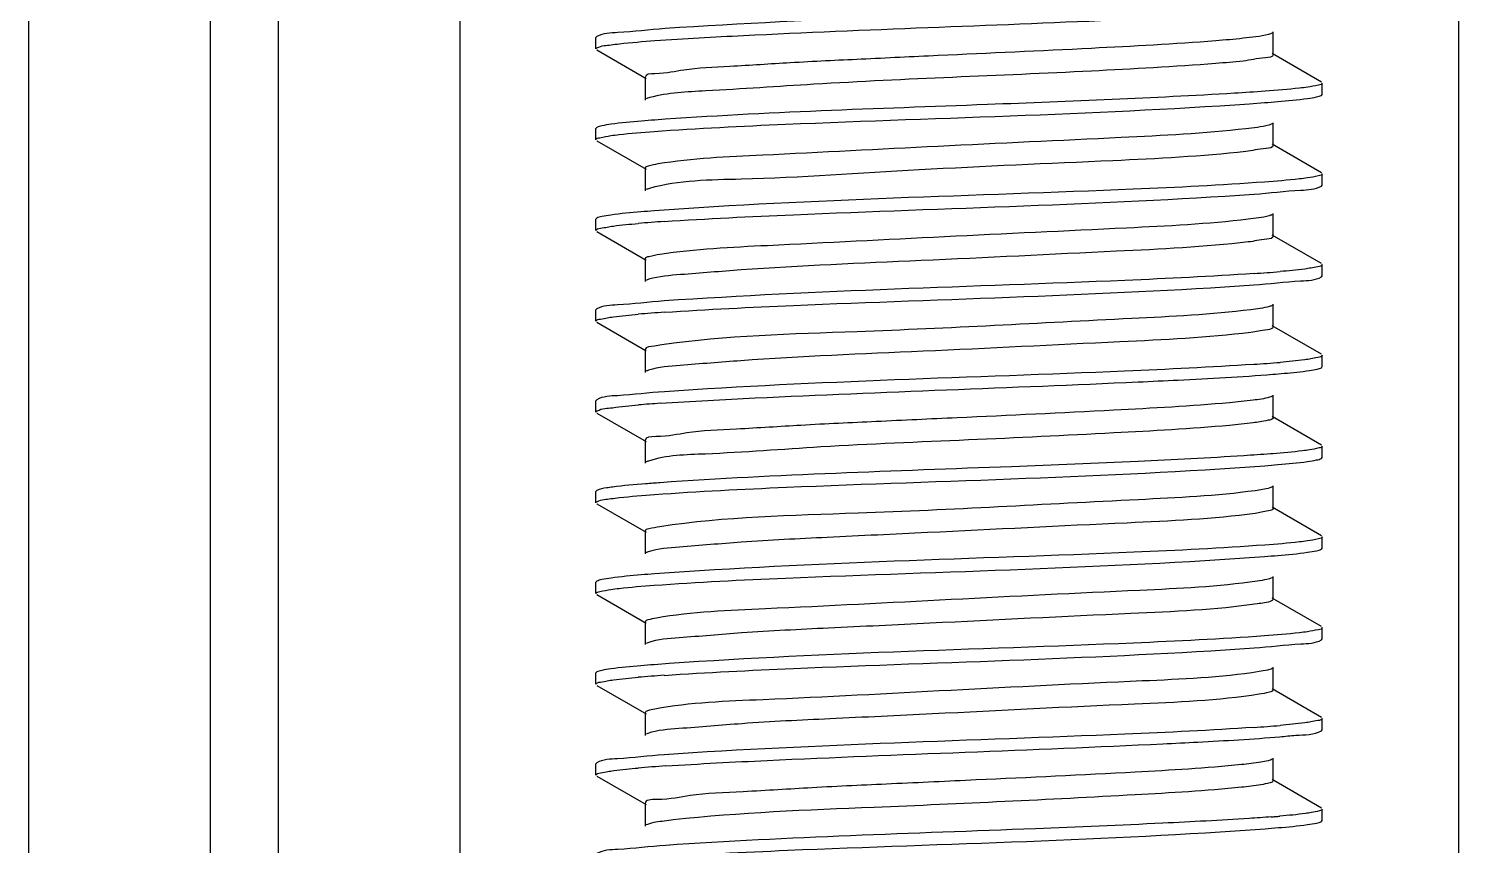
# Model space of a CAD drawing. Extents: x 4995099 to 5303443, y 4627657 to 4889583.
# Drawn here: x 5028668.5 to 5029137.3, y 4750396.3 to 4750664.2 of the extents above; entities that cross this region are included whole.
import ezdxf

# ---------------------------------------------------------------- set-up
doc = ezdxf.new("R2010")
doc.units = 0
doc.header["$LTSCALE"] = 1000
doc.header["$MEASUREMENT"] = 0
doc.layers.get('0').update_dxf_attribs({"color": 4, "linetype": 'CONTINUOUS'})

msp = doc.modelspace()

# ---------------------------------------------------------------- linework, layer by layer
at = {"linetype": 'Continuous'}
for p, q in [((5028668.47, 4754136.29), (5028668.47, 4748210.01)), ((5028728, 4754136.29), (5028728, 4748210.01)), ((5028750.33, 4754136.29), (5028750.33, 4748210.01)), ((5028809.86, 4754136.29), (5028809.86, 4748210.01)), ((5029137.28, 4754136.29), (5029137.28, 4748210.01)), ((5028854.79, 4750661.52), (5028854.51, 4750661.19)), ((5029076.52, 4750655.61), (5029076.52, 4750663.05)), ((5028854.51, 4750657.47), (5028854.51, 4750661.19)), ((5028854.51, 4750657.47), (5028854.51, 4750661.19)), ((5028854.79, 4750657.15), (5028870.94, 4750647.79)), ((5029092.35, 4750646.63), (5029076.2, 4750655.99)), ((5028870.62, 4750648.17), (5028870.62, 4750640.73)), ((5029092.64, 4750642.59), (5029092.64, 4750646.31)), ((5029092.64, 4750642.59), (5029092.64, 4750646.31)), ((5029092.35, 4750642.26), (5029092.64, 4750642.59)), ((5029076.52, 4750625.84), (5029076.52, 4750633.29)), ((5028854.79, 4750631.75), (5028854.51, 4750631.43)), ((5028854.51, 4750627.71), (5028854.51, 4750631.43)), ((5028854.51, 4750627.71), (5028854.51, 4750631.43)), ((5028854.79, 4750627.38), (5028870.94, 4750618.03)), ((5029092.35, 4750616.87), (5029076.2, 4750626.22)), ((5028870.62, 4750618.4), (5028870.62, 4750610.96)), ((5029092.64, 4750612.82), (5029092.64, 4750616.54)), ((5029092.64, 4750612.82), (5029092.64, 4750616.54)), ((5029092.35, 4750612.5), (5029092.64, 4750612.82)), ((5028854.79, 4750601.99), (5028854.51, 4750601.66)), ((5028854.51, 4750597.94), (5028854.51, 4750601.66)), ((5028854.51, 4750597.94), (5028854.51, 4750601.66)), ((5029076.52, 4750596.08), (5029076.52, 4750603.52)), ((5028854.79, 4750597.61), (5028870.94, 4750588.26)), ((5029092.35, 4750587.1), (5029076.2, 4750596.46)), ((5028870.62, 4750588.64), (5028870.62, 4750581.2)), ((5029092.64, 4750583.06), (5029092.64, 4750586.78)), ((5029092.64, 4750583.06), (5029092.64, 4750586.78)), ((5029092.35, 4750582.73), (5029092.64, 4750583.06)), ((5029076.52, 4750566.31), (5029076.52, 4750573.75)), ((5028854.79, 4750572.22), (5028854.51, 4750571.89)), ((5028854.51, 4750568.17), (5028854.51, 4750571.89)), ((5028854.51, 4750568.17), (5028854.51, 4750571.89)), ((5028854.79, 4750567.85), (5028870.94, 4750558.49)), ((5029092.35, 4750557.34), (5029076.2, 4750566.69)), ((5028870.62, 4750558.87), (5028870.62, 4750551.43)), ((5029092.64, 4750553.29), (5029092.64, 4750557.01)), ((5029092.64, 4750553.29), (5029092.64, 4750557.01)), ((5029092.35, 4750552.96), (5029092.64, 4750553.29)), ((5028854.79, 4750542.45), (5028854.51, 4750542.13)), ((5028854.51, 4750538.41), (5028854.51, 4750542.13)), ((5028854.51, 4750538.41), (5028854.51, 4750542.13)), ((5029076.52, 4750536.55), (5029076.52, 4750543.99)), ((5028854.79, 4750538.08), (5028870.94, 4750528.73)), ((5029092.35, 4750527.57), (5029076.2, 4750536.92)), ((5028870.62, 4750529.11), (5028870.62, 4750521.66)), ((5029092.64, 4750523.52), (5029092.64, 4750527.24)), ((5029092.64, 4750523.52), (5029092.64, 4750527.24)), ((5029076.43, 4750524.74), (5029075.66, 4750524.68)), ((5029092.35, 4750523.2), (5029092.64, 4750523.52)), ((5028854.79, 4750512.69), (5028854.51, 4750512.36)), ((5028854.51, 4750508.64), (5028854.51, 4750512.36)), ((5028854.51, 4750508.64), (5028854.51, 4750512.36)), ((5029076.52, 4750506.78), (5029076.52, 4750514.22)), ((5028854.79, 4750508.32), (5028870.94, 4750498.96)), ((5029092.35, 4750497.8), (5029076.2, 4750507.16)), ((5028870.62, 4750499.34), (5028870.62, 4750491.9)), ((5029092.64, 4750493.76), (5029092.64, 4750497.48)), ((5029092.64, 4750493.76), (5029092.64, 4750497.48)), ((5029092.35, 4750493.43), (5029092.64, 4750493.76)), ((5029076.52, 4750477.01), (5029076.52, 4750484.46)), ((5028854.79, 4750482.92), (5028854.51, 4750482.6)), ((5028854.51, 4750478.88), (5028854.51, 4750482.6)), ((5028854.51, 4750478.88), (5028854.51, 4750482.6)), ((5028854.79, 4750478.55), (5028870.94, 4750469.2)), ((5029092.35, 4750468.04), (5029076.2, 4750477.39)), ((5028870.62, 4750469.57), (5028870.62, 4750462.13)), ((5029092.64, 4750463.99), (5029092.64, 4750467.71)), ((5029092.64, 4750463.99), (5029092.64, 4750467.71)), ((5028871.54, 4750462.76), (5028870.95, 4750462.51)), ((5029092.35, 4750463.67), (5029092.64, 4750463.99)), ((5028854.79, 4750453.16), (5028854.51, 4750452.83)), ((5028854.51, 4750449.11), (5028854.51, 4750452.83)), ((5028854.51, 4750449.11), (5028854.51, 4750452.83)), ((5029076.52, 4750447.25), (5029076.52, 4750454.69)), ((5028854.79, 4750448.78), (5028870.94, 4750439.43)), ((5029092.35, 4750438.27), (5029076.2, 4750447.63)), ((5028870.62, 4750439.81), (5028870.62, 4750432.37)), ((5029092.64, 4750434.23), (5029092.64, 4750437.95)), ((5029092.64, 4750434.23), (5029092.64, 4750437.95)), ((5028871.48, 4750432.98), (5028870.95, 4750432.74)), ((5029092.35, 4750433.9), (5029092.64, 4750434.23)), ((5028854.79, 4750423.39), (5028854.51, 4750423.06)), ((5028854.51, 4750419.34), (5028854.51, 4750423.06)), ((5028854.51, 4750419.34), (5028854.51, 4750423.06)), ((5029076.52, 4750417.48), (5029076.52, 4750424.92)), ((5028854.79, 4750419.02), (5028870.94, 4750409.66)), ((5029092.35, 4750408.51), (5029076.2, 4750417.86)), ((5028870.62, 4750410.04), (5028870.62, 4750402.6)), ((5029092.35, 4750404.13), (5029092.64, 4750404.46)), ((5029092.64, 4750404.46), (5029092.64, 4750408.18)), ((5029092.64, 4750404.46), (5029092.64, 4750408.18)), ((5028871.43, 4750403.19), (5028870.94, 4750402.98))]:
    msp.add_line(p, q, dxfattribs=at)
for centre, radius, start, end in [((5028911.04, 4750092.06), 509.97, 93.8428, 94.8037), ((5029036.09, 4751092.83), 510.15, 273.8419, 274.8035), ((5028911.15, 4750060.88), 511.4, 93.8337, 94.8049), ((5029035.96, 4751064.7), 511.79, 273.8331, 274.8033), ((5028909.35, 4750053.71), 488.73, 93.9624, 94.8027), ((5028911.04, 4749943.25), 509.96, 93.8429, 94.8037), ((5029036.1, 4750943.93), 510.08, 273.8423, 274.8035), ((5028911.75, 4749904.46), 519.01, 93.7981, 94.8008), ((5029041.94, 4750842.32), 438, 274.451, 274.6348), ((5029046.7, 4750783.59), 379.07, 274.6342, 274.8518)]:
    msp.add_arc(centre, radius, start, end, dxfattribs=at)
for points, knots in [([(5029070.13, 4750673.11), (5029056.05, 4750672.16), (5028991.73, 4750669.06), (5028927.33, 4750667.56), (5028877.17, 4750664.16)], [0, 0, 0, 0, 0.219112, 1, 1, 1, 1]), ([(5028873.83, 4750660.21), (5028883.49, 4750660.91), (5028933.44, 4750663.56), (5028983.44, 4750665.2), (5029023.73, 4750666.97)], [0, 0, 0, 0, 0.19365, 1, 1, 1, 1]), ([(5028877.17, 4750664.16), (5028871.99, 4750663.81), (5028864.73, 4750662.81), (5028856.81, 4750662.68), (5028854.79, 4750661.52)], [0, 0, 0, 0, 0.690474, 1, 1, 1, 1]), ([(5029076.2, 4750662.68), (5029075.84, 4750662.47), (5029072.71, 4750661.56), (5029069.51, 4750661.27), (5029066.72, 4750660.97)], [0, 0, 0, 0, 0.127551, 1, 1, 1, 1]), ([(5028854.51, 4750657.47), (5028854.51, 4750657.63), (5028856.27, 4750658.73), (5028857.88, 4750658.62), (5028859.45, 4750658.84)], [0, 0, 0, 0, 0.088902, 1, 1, 1, 1]), ([(5028859.45, 4750658.84), (5028860.36, 4750658.97), (5028865.14, 4750659.55), (5028869.95, 4750659.93), (5028873.83, 4750660.21)], [0, 0, 0, 0, 0.191493, 1, 1, 1, 1]), ([(5029016.94, 4750657.67), (5029000.2, 4750656.82), (5028975.02, 4750655.69), (5028942.15, 4750654.14), (5028919.23, 4750653.06), (5028900.27, 4750651.76), (5028884.39, 4750651.09), (5028877.1, 4750649.28), (5028870.63, 4750649.31), (5028870.62, 4750648.17)], [0, 0, 0, 0, 0.342508, 0.514774, 0.67345, 0.808552, 0.911716, 0.976643, 1, 1, 1, 1]), ([(5029066.72, 4750660.97), (5029063.72, 4750660.64), (5029047.15, 4750659.21), (5029030.54, 4750658.36), (5029016.94, 4750657.67)], [0, 0, 0, 0, 0.181047, 1, 1, 1, 1]), ([(5029066.72, 4750653.53), (5029063.72, 4750653.2), (5029047.15, 4750651.77), (5029030.54, 4750650.92), (5029016.94, 4750650.23)], [0, 0, 0, 0, 0.181047, 1, 1, 1, 1]), ([(5029076.52, 4750655.61), (5029076.53, 4750654.71), (5029071.51, 4750654.51), (5029069.17, 4750653.79), (5029066.72, 4750653.53)], [0, 0, 0, 0, 0.267058, 1, 1, 1, 1]), ([(5029016.94, 4750650.23), (5028986.62, 4750648.69), (5028944.35, 4750647.33), (5028896.28, 4750643.91), (5028878.13, 4750643.13), (5028872.18, 4750641.55)], [0, 0, 0, 0, 0.627959, 0.872762, 1, 1, 1, 1]), ([(5029073.92, 4750643.62), (5029070.57, 4750643.37), (5029053.85, 4750642.28), (5029037.11, 4750641.51), (5029023.73, 4750640.93)], [0, 0, 0, 0, 0.200781, 1, 1, 1, 1]), ([(5029087.87, 4750644.96), (5029086.98, 4750644.84), (5029082.34, 4750644.27), (5029077.69, 4750643.9), (5029073.92, 4750643.62)], [0, 0, 0, 0, 0.191322, 1, 1, 1, 1]), ([(5029092.64, 4750646.31), (5029092.64, 4750645.85), (5029090.3, 4750645.45), (5029089.06, 4750645.13), (5029087.87, 4750644.96)], [0, 0, 0, 0, 0.274674, 1, 1, 1, 1]), ([(5028872.18, 4750641.55), (5028871.93, 4750641.49), (5028871.51, 4750641.36), (5028871.11, 4750641.2), (5028870.95, 4750641.1)], [0, 0, 0, 0, 0.581363, 1, 1, 1, 1]), ([(5028873.56, 4750630.42), (5028887.92, 4750631.48), (5028954.65, 4750634.73), (5029021.47, 4750636.04), (5029073.73, 4750639.88)], [0, 0, 0, 0, 0.215563, 1, 1, 1, 1]), ([(5029023.73, 4750640.93), (5029010.1, 4750640.33), (5028960.13, 4750638.23), (5028910.11, 4750636.81), (5028873.83, 4750634.16)], [0, 0, 0, 0, 0.272813, 1, 1, 1, 1]), ([(5029073.73, 4750639.88), (5029075.18, 4750639.99), (5029079.88, 4750640.36), (5029084.58, 4750640.78), (5029087.82, 4750641.24)], [0, 0, 0, 0, 0.307508, 1, 1, 1, 1]), ([(5029087.82, 4750641.24), (5029088.8, 4750641.38), (5029090.32, 4750641.64), (5029091.87, 4750641.99), (5029092.35, 4750642.26)], [0, 0, 0, 0, 0.643014, 1, 1, 1, 1]), ([(5028873.83, 4750634.16), (5028872.35, 4750634.06), (5028867.55, 4750633.68), (5028862.75, 4750633.26), (5028859.45, 4750632.8)], [0, 0, 0, 0, 0.307292, 1, 1, 1, 1]), ([(5028854.51, 4750627.71), (5028854.51, 4750628.17), (5028856.9, 4750628.57), (5028858.16, 4750628.89), (5028859.38, 4750629.07)], [0, 0, 0, 0, 0.274321, 1, 1, 1, 1]), ([(5028859.45, 4750632.8), (5028858.43, 4750632.65), (5028856.88, 4750632.38), (5028855.28, 4750632.04), (5028854.79, 4750631.75)], [0, 0, 0, 0, 0.644069, 1, 1, 1, 1]), ([(5028859.38, 4750629.07), (5028860.28, 4750629.19), (5028865, 4750629.77), (5028869.73, 4750630.14), (5028873.56, 4750630.42)], [0, 0, 0, 0, 0.191455, 1, 1, 1, 1]), ([(5029067.58, 4750631.3), (5029054, 4750629.76), (5029020.32, 4750628.07), (5028967.49, 4750625.64), (5028916.9, 4750622.93), (5028886.15, 4750621.61), (5028874.8, 4750619.76)], [0, 0, 0, 0, 0.212318, 0.523282, 0.82144, 1, 1, 1, 1]), ([(5029076.2, 4750632.91), (5029075.87, 4750632.72), (5029073.03, 4750631.86), (5029070.11, 4750631.58), (5029067.58, 4750631.3)], [0, 0, 0, 0, 0.129975, 1, 1, 1, 1]), ([(5029076.52, 4750625.84), (5029076.53, 4750625.02), (5029071.97, 4750624.75), (5029069.82, 4750624.11), (5029067.58, 4750623.86)], [0, 0, 0, 0, 0.267925, 1, 1, 1, 1]), ([(5028874.8, 4750619.76), (5028873.75, 4750619.59), (5028872.61, 4750619.31), (5028870.62, 4750618.82), (5028870.62, 4750618.4)], [0, 0, 0, 0, 0.718713, 1, 1, 1, 1]), ([(5029067.58, 4750623.86), (5029053.1, 4750622.22), (5029017.37, 4750620.44), (5028962.11, 4750618.22), (5028911.74, 4750614.56), (5028881.73, 4750614.47), (5028872.02, 4750611.74)], [0, 0, 0, 0, 0.223031, 0.54745, 0.845499, 1, 1, 1, 1]), ([(5029087.82, 4750615.19), (5029086.92, 4750615.06), (5029082.24, 4750614.49), (5029077.54, 4750614.12), (5029073.73, 4750613.84)], [0, 0, 0, 0, 0.191314, 1, 1, 1, 1]), ([(5029092.64, 4750616.54), (5029092.64, 4750616.08), (5029090.27, 4750615.68), (5029089.03, 4750615.36), (5029087.82, 4750615.19)], [0, 0, 0, 0, 0.274523, 1, 1, 1, 1]), ([(5028872.02, 4750611.74), (5028871.81, 4750611.68), (5028871.44, 4750611.57), (5028871.09, 4750611.42), (5028870.95, 4750611.34)], [0, 0, 0, 0, 0.575346, 1, 1, 1, 1]), ([(5029073.73, 4750613.84), (5029059.4, 4750612.78), (5028992.68, 4750609.53), (5028925.85, 4750608.21), (5028873.56, 4750604.38)], [0, 0, 0, 0, 0.215104, 1, 1, 1, 1]), ([(5028876.86, 4750600.89), (5028890.97, 4750601.85), (5028955.44, 4750604.96), (5029019.99, 4750606.44), (5029070.27, 4750609.87)], [0, 0, 0, 0, 0.219065, 1, 1, 1, 1]), ([(5029070.27, 4750609.87), (5029075.38, 4750610.22), (5029082.55, 4750611.21), (5029090.36, 4750611.35), (5029092.35, 4750612.5)], [0, 0, 0, 0, 0.690198, 1, 1, 1, 1]), ([(5028859.38, 4750603.02), (5028858.38, 4750602.88), (5028856.85, 4750602.61), (5028855.28, 4750602.27), (5028854.79, 4750601.99)], [0, 0, 0, 0, 0.643484, 1, 1, 1, 1]), ([(5028873.56, 4750604.38), (5028872.1, 4750604.27), (5028867.37, 4750603.9), (5028862.64, 4750603.48), (5028859.38, 4750603.02)], [0, 0, 0, 0, 0.307355, 1, 1, 1, 1]), ([(5029068.4, 4750601.63), (5029055.14, 4750600.06), (5029021.87, 4750598.4), (5028969.32, 4750595.94), (5028918.33, 4750593.28), (5028887.11, 4750591.87), (5028875.41, 4750590.09)], [0, 0, 0, 0, 0.20724, 0.51628, 0.816365, 1, 1, 1, 1]), ([(5029076.2, 4750603.14), (5029075.89, 4750602.97), (5029073.33, 4750602.17), (5029070.69, 4750601.9), (5029068.4, 4750601.63)], [0, 0, 0, 0, 0.132681, 1, 1, 1, 1]), ([(5028854.51, 4750597.94), (5028854.51, 4750598.48), (5028857.35, 4750598.84), (5028858.78, 4750599.23), (5028860.22, 4750599.41)], [0, 0, 0, 0, 0.271611, 1, 1, 1, 1]), ([(5029076.52, 4750596.08), (5029076.53, 4750595.33), (5029072.42, 4750595), (5029070.44, 4750594.42), (5029068.4, 4750594.18)], [0, 0, 0, 0, 0.269156, 1, 1, 1, 1]), ([(5029068.4, 4750594.18), (5029054.05, 4750592.49), (5029018.21, 4750590.83), (5028962.79, 4750588.03), (5028915.04, 4750586.14), (5028885.42, 4750583.7), (5028875.23, 4750582.93), (5028871.88, 4750581.94)], [0, 0, 0, 0, 0.220196, 0.54582, 0.845894, 0.946809, 1, 1, 1, 1]), ([(5028875.41, 4750590.09), (5028874.2, 4750589.9), (5028872.93, 4750589.59), (5028870.62, 4750589.11), (5028870.62, 4750588.64)], [0, 0, 0, 0, 0.721722, 1, 1, 1, 1]), ([(5029092.64, 4750586.78), (5029092.64, 4750586.24), (5029089.79, 4750585.88), (5029088.35, 4750585.49), (5029086.92, 4750585.3)], [0, 0, 0, 0, 0.271592, 1, 1, 1, 1]), ([(5028871.88, 4750581.94), (5028871.7, 4750581.88), (5028871.38, 4750581.78), (5028871.07, 4750581.64), (5028870.95, 4750581.57)], [0, 0, 0, 0, 0.569898, 1, 1, 1, 1]), ([(5029070.27, 4750583.83), (5029056.17, 4750582.86), (5028991.7, 4750579.76), (5028927.15, 4750578.27), (5028876.86, 4750574.84)], [0, 0, 0, 0, 0.219079, 1, 1, 1, 1]), ([(5029070.17, 4750580.1), (5029075.31, 4750580.45), (5029082.51, 4750581.44), (5029090.35, 4750581.58), (5029092.35, 4750582.73)], [0, 0, 0, 0, 0.690279, 1, 1, 1, 1]), ([(5028876.96, 4750571.13), (5028891.06, 4750572.09), (5028955.47, 4750575.19), (5029019.95, 4750576.68), (5029070.17, 4750580.1)], [0, 0, 0, 0, 0.219185, 1, 1, 1, 1]), ([(5028876.86, 4750574.84), (5028871.75, 4750574.5), (5028864.59, 4750573.5), (5028856.78, 4750573.36), (5028854.79, 4750572.22)], [0, 0, 0, 0, 0.690206, 1, 1, 1, 1]), ([(5029076.2, 4750573.38), (5029075.92, 4750573.22), (5029073.62, 4750572.47), (5029071.24, 4750572.21), (5029069.19, 4750571.96)], [0, 0, 0, 0, 0.135599, 1, 1, 1, 1]), ([(5028854.51, 4750568.17), (5028854.51, 4750568.71), (5028857.34, 4750569.07), (5028858.78, 4750569.46), (5028860.21, 4750569.64)], [0, 0, 0, 0, 0.27163, 1, 1, 1, 1]), ([(5029069.19, 4750571.96), (5029056.25, 4750570.35), (5029013.14, 4750568.29), (5028948.84, 4750564.65), (5028897.23, 4750563.46), (5028876.05, 4750560.42)], [0, 0, 0, 0, 0.202178, 0.668259, 1, 1, 1, 1]), ([(5029069.19, 4750564.51), (5029054.97, 4750562.75), (5029019.08, 4750561.13), (5028963.41, 4750558.27), (5028915.19, 4750556.41), (5028885.32, 4750553.91), (5028875.09, 4750553.16), (5028871.77, 4750552.14)], [0, 0, 0, 0, 0.217203, 0.543941, 0.846117, 0.947352, 1, 1, 1, 1]), ([(5029076.52, 4750566.31), (5029076.53, 4750565.63), (5029072.84, 4750565.25), (5029071.03, 4750564.74), (5029069.19, 4750564.51)], [0, 0, 0, 0, 0.270603, 1, 1, 1, 1]), ([(5028876.05, 4750560.42), (5028875.26, 4750560.3), (5028873.73, 4750559.87), (5028870.62, 4750559.96), (5028870.62, 4750558.87)], [0, 0, 0, 0, 0.421834, 1, 1, 1, 1]), ([(5029070.17, 4750554.05), (5029056.08, 4750553.09), (5028991.67, 4750549.99), (5028927.19, 4750548.5), (5028876.96, 4750545.09)], [0, 0, 0, 0, 0.219186, 1, 1, 1, 1]), ([(5029092.64, 4750557.01), (5029092.64, 4750556.47), (5029089.78, 4750556.11), (5029088.33, 4750555.72), (5029086.89, 4750555.53)], [0, 0, 0, 0, 0.271523, 1, 1, 1, 1]), ([(5028871.77, 4750552.14), (5028871.61, 4750552.09), (5028871.33, 4750551.99), (5028871.06, 4750551.87), (5028870.95, 4750551.81)], [0, 0, 0, 0, 0.564969, 1, 1, 1, 1]), ([(5029032.24, 4750548.29), (5029036.61, 4750548.49), (5029051.35, 4750549.2), (5029066.08, 4750549.97), (5029076.43, 4750550.79)], [0, 0, 0, 0, 0.29642, 1, 1, 1, 1]), ([(5029076.43, 4750550.79), (5029077.67, 4750550.89), (5029081.71, 4750551.23), (5029085.74, 4750551.62), (5029088.51, 4750552.04)], [0, 0, 0, 0, 0.307999, 1, 1, 1, 1]), ([(5029088.51, 4750552.04), (5029089.34, 4750552.17), (5029090.63, 4750552.4), (5029091.94, 4750552.72), (5029092.35, 4750552.96)], [0, 0, 0, 0, 0.636475, 1, 1, 1, 1]), ([(5028876.96, 4750545.09), (5028871.83, 4750544.74), (5028864.64, 4750543.74), (5028856.79, 4750543.6), (5028854.79, 4750542.45)], [0, 0, 0, 0, 0.6903, 1, 1, 1, 1]), ([(5028875.58, 4750541.27), (5028885.95, 4750542), (5028938.16, 4750544.68), (5028990.41, 4750546.38), (5029032.24, 4750548.29)], [0, 0, 0, 0, 0.198843, 1, 1, 1, 1]), ([(5028854.51, 4750538.41), (5028854.51, 4750538.57), (5028856.47, 4750539.73), (5028858.2, 4750539.61), (5028859.9, 4750539.84)], [0, 0, 0, 0, 0.087225, 1, 1, 1, 1]), ([(5029069.94, 4750542.28), (5029067.37, 4750541.95), (5029052.19, 4750540.45), (5029036.95, 4750539.66), (5029024.3, 4750538.99)], [0, 0, 0, 0, 0.16974, 1, 1, 1, 1]), ([(5029076.2, 4750543.61), (5029075.94, 4750543.46), (5029073.9, 4750542.77), (5029071.76, 4750542.52), (5029069.94, 4750542.28)], [0, 0, 0, 0, 0.138888, 1, 1, 1, 1]), ([(5029024.3, 4750538.99), (5029007.18, 4750538.08), (5028981.19, 4750536.91), (5028947.05, 4750535.31), (5028922.77, 4750534.19), (5028902.54, 4750532.82), (5028885.46, 4750532.17), (5028877.66, 4750530.21), (5028870.62, 4750530.34), (5028870.62, 4750529.11)], [0, 0, 0, 0, 0.333656, 0.505798, 0.66612, 0.803713, 0.909344, 0.976032, 1, 1, 1, 1]), ([(5029069.94, 4750534.84), (5029067.37, 4750534.51), (5029052.19, 4750533.01), (5029036.95, 4750532.22), (5029024.3, 4750531.55)], [0, 0, 0, 0, 0.16974, 1, 1, 1, 1]), ([(5029076.52, 4750536.55), (5029076.53, 4750535.92), (5029073.25, 4750535.51), (5029071.59, 4750535.06), (5029069.94, 4750534.84)], [0, 0, 0, 0, 0.272538, 1, 1, 1, 1]), ([(5029024.3, 4750531.55), (5029008.41, 4750530.71), (5028976.41, 4750529.15), (5028931.63, 4750527.46), (5028896.89, 4750524.66), (5028877.65, 4750524.26), (5028871.68, 4750522.34)], [0, 0, 0, 0, 0.312169, 0.628846, 0.877123, 1, 1, 1, 1]), ([(5029088.51, 4750525.99), (5029087.75, 4750525.88), (5029083.73, 4750525.35), (5029079.69, 4750525), (5029076.43, 4750524.74)], [0, 0, 0, 0, 0.190994, 1, 1, 1, 1]), ([(5029092.64, 4750527.24), (5029092.64, 4750526.84), (5029090.64, 4750526.42), (5029089.55, 4750526.15), (5029088.51, 4750525.99)], [0, 0, 0, 0, 0.277611, 1, 1, 1, 1]), ([(5028871.68, 4750522.34), (5028871.54, 4750522.3), (5028871.29, 4750522.21), (5028871.05, 4750522.1), (5028870.95, 4750522.04)], [0, 0, 0, 0, 0.560517, 1, 1, 1, 1]), ([(5028873.74, 4750511.37), (5028888.13, 4750512.42), (5028954.81, 4750515.67), (5029021.6, 4750516.98), (5029073.8, 4750520.82)], [0, 0, 0, 0, 0.216008, 1, 1, 1, 1]), ([(5029032.24, 4750522.24), (5029018.41, 4750521.61), (5028966.19, 4750519.4), (5028913.91, 4750517.91), (5028875.58, 4750515.22)], [0, 0, 0, 0, 0.264864, 1, 1, 1, 1]), ([(5029075.66, 4750524.68), (5029072.76, 4750524.46), (5029058.29, 4750523.47), (5029043.82, 4750522.77), (5029032.24, 4750522.24)], [0, 0, 0, 0, 0.200777, 1, 1, 1, 1]), ([(5029073.8, 4750520.82), (5029075.24, 4750520.93), (5029079.92, 4750521.3), (5029084.61, 4750521.72), (5029087.83, 4750522.17)], [0, 0, 0, 0, 0.307522, 1, 1, 1, 1]), ([(5029087.83, 4750522.17), (5029088.82, 4750522.31), (5029090.33, 4750522.58), (5029091.87, 4750522.92), (5029092.35, 4750523.2)], [0, 0, 0, 0, 0.642871, 1, 1, 1, 1]), ([(5028859.9, 4750513.79), (5028859.28, 4750513.71), (5028857.57, 4750513.42), (5028855.76, 4750513.24), (5028854.79, 4750512.69)], [0, 0, 0, 0, 0.361201, 1, 1, 1, 1]), ([(5028875.58, 4750515.22), (5028873.97, 4750515.11), (5028868.74, 4750514.72), (5028863.51, 4750514.28), (5028859.9, 4750513.79)], [0, 0, 0, 0, 0.30692, 1, 1, 1, 1]), ([(5029070.65, 4750512.61), (5029057.96, 4750510.86), (5029014.44, 4750508.92), (5028949.49, 4750505.02), (5028896.91, 4750504.06), (5028875.45, 4750500.8)], [0, 0, 0, 0, 0.196411, 0.666993, 1, 1, 1, 1]), ([(5029076.2, 4750513.85), (5029075.96, 4750513.71), (5029074.16, 4750513.07), (5029072.26, 4750512.84), (5029070.65, 4750512.61)], [0, 0, 0, 0, 0.142204, 1, 1, 1, 1]), ([(5028854.51, 4750508.64), (5028854.51, 4750508.8), (5028856.26, 4750509.9), (5028857.88, 4750509.79), (5028859.44, 4750510.01)], [0, 0, 0, 0, 0.088954, 1, 1, 1, 1]), ([(5028859.44, 4750510.01), (5028860.35, 4750510.14), (5028865.1, 4750510.71), (5028869.88, 4750511.09), (5028873.74, 4750511.37)], [0, 0, 0, 0, 0.191562, 1, 1, 1, 1]), ([(5029076.52, 4750506.78), (5029076.52, 4750506.22), (5029073.63, 4750505.77), (5029072.12, 4750505.38), (5029070.65, 4750505.17)], [0, 0, 0, 0, 0.27426, 1, 1, 1, 1]), ([(5029070.65, 4750505.17), (5029056.76, 4750503.25), (5029020.85, 4750501.73), (5028974.08, 4750499.37), (5028931.9, 4750497.37), (5028904.71, 4750496.05), (5028885.24, 4750494.33), (5028874.88, 4750493.64), (5028871.6, 4750492.55)], [0, 0, 0, 0, 0.210757, 0.539438, 0.704601, 0.845971, 0.948094, 1, 1, 1, 1]), ([(5028875.45, 4750500.8), (5028874.24, 4750500.61), (5028872.96, 4750500.29), (5028870.62, 4750499.81), (5028870.62, 4750499.34)], [0, 0, 0, 0, 0.721991, 1, 1, 1, 1]), ([(5029092.64, 4750497.48), (5029092.64, 4750497.02), (5029090.28, 4750496.62), (5029089.04, 4750496.3), (5029087.83, 4750496.13)], [0, 0, 0, 0, 0.274588, 1, 1, 1, 1]), ([(5029073.8, 4750494.78), (5029059.5, 4750493.72), (5028992.81, 4750490.47), (5028926.02, 4750489.14), (5028873.74, 4750485.33)], [0, 0, 0, 0, 0.214793, 1, 1, 1, 1]), ([(5029087.83, 4750496.13), (5029086.94, 4750496), (5029082.28, 4750495.43), (5029077.59, 4750495.06), (5029073.8, 4750494.78)], [0, 0, 0, 0, 0.191306, 1, 1, 1, 1]), ([(5029087.82, 4750492.41), (5029088.8, 4750492.55), (5029090.32, 4750492.81), (5029091.87, 4750493.16), (5029092.35, 4750493.43)], [0, 0, 0, 0, 0.64301, 1, 1, 1, 1]), ([(5028871.6, 4750492.55), (5028871.48, 4750492.51), (5028871.25, 4750492.43), (5028871.04, 4750492.33), (5028870.95, 4750492.27)], [0, 0, 0, 0, 0.556492, 1, 1, 1, 1]), ([(5028873.57, 4750481.59), (5028887.93, 4750482.65), (5028954.65, 4750485.9), (5029021.48, 4750487.21), (5029073.74, 4750491.05)], [0, 0, 0, 0, 0.215575, 1, 1, 1, 1]), ([(5029073.74, 4750491.05), (5029075.18, 4750491.16), (5029079.88, 4750491.53), (5029084.58, 4750491.95), (5029087.82, 4750492.41)], [0, 0, 0, 0, 0.307509, 1, 1, 1, 1]), ([(5028859.44, 4750483.96), (5028858.42, 4750483.82), (5028856.87, 4750483.55), (5028855.28, 4750483.2), (5028854.79, 4750482.92)], [0, 0, 0, 0, 0.64396, 1, 1, 1, 1]), ([(5028873.74, 4750485.33), (5028872.28, 4750485.22), (5028867.5, 4750484.85), (5028862.72, 4750484.42), (5028859.44, 4750483.96)], [0, 0, 0, 0, 0.307231, 1, 1, 1, 1]), ([(5029076.2, 4750484.08), (5029075.67, 4750483.78), (5029074.01, 4750483.39), (5029072.38, 4750483.1), (5029071.32, 4750482.94)], [0, 0, 0, 0, 0.360057, 1, 1, 1, 1]), ([(5028854.51, 4750478.88), (5028854.51, 4750479.34), (5028856.9, 4750479.74), (5028858.16, 4750480.06), (5028859.38, 4750480.24)], [0, 0, 0, 0, 0.274314, 1, 1, 1, 1]), ([(5028859.38, 4750480.24), (5028860.28, 4750480.36), (5028865, 4750480.94), (5028869.74, 4750481.31), (5028873.57, 4750481.59)], [0, 0, 0, 0, 0.19146, 1, 1, 1, 1]), ([(5029071.32, 4750482.94), (5029058.57, 4750481.08), (5029025, 4750479.6), (5028971.26, 4750476.96), (5028918.48, 4750474.11), (5028886.1, 4750472.9), (5028874.3, 4750470.84)], [0, 0, 0, 0, 0.195765, 0.5095, 0.817954, 1, 1, 1, 1]), ([(5029071.32, 4750475.5), (5029057.62, 4750473.49), (5029021.73, 4750472.05), (5028974.89, 4750469.63), (5028932.35, 4750467.62), (5028904.86, 4750466.3), (5028885.24, 4750464.54), (5028874.8, 4750463.89), (5028871.54, 4750462.76)], [0, 0, 0, 0, 0.20733, 0.536865, 0.70321, 0.84565, 0.948324, 1, 1, 1, 1]), ([(5029076.52, 4750477.01), (5029076.52, 4750476.85), (5029074.71, 4750475.63), (5029072.97, 4750475.74), (5029071.32, 4750475.5)], [0, 0, 0, 0, 0.0912, 1, 1, 1, 1]), ([(5028874.3, 4750470.84), (5028873.37, 4750470.68), (5028872.35, 4750470.44), (5028870.62, 4750469.95), (5028870.62, 4750469.57)], [0, 0, 0, 0, 0.715817, 1, 1, 1, 1]), ([(5029073.74, 4750465.01), (5029059.41, 4750463.95), (5028992.68, 4750460.7), (5028925.86, 4750459.38), (5028873.57, 4750455.55)], [0, 0, 0, 0, 0.215095, 1, 1, 1, 1]), ([(5029087.82, 4750466.36), (5029086.92, 4750466.23), (5029082.24, 4750465.66), (5029077.54, 4750465.29), (5029073.74, 4750465.01)], [0, 0, 0, 0, 0.191314, 1, 1, 1, 1]), ([(5029092.64, 4750467.71), (5029092.64, 4750467.25), (5029090.27, 4750466.85), (5029089.03, 4750466.53), (5029087.82, 4750466.36)], [0, 0, 0, 0, 0.274525, 1, 1, 1, 1]), ([(5028876.86, 4750452.06), (5028890.97, 4750453.02), (5028955.44, 4750456.13), (5029019.99, 4750457.61), (5029070.28, 4750461.04)], [0, 0, 0, 0, 0.219065, 1, 1, 1, 1]), ([(5029070.28, 4750461.04), (5029075.39, 4750461.39), (5029082.55, 4750462.38), (5029090.36, 4750462.52), (5029092.35, 4750463.67)], [0, 0, 0, 0, 0.690194, 1, 1, 1, 1]), ([(5028873.57, 4750455.55), (5028872.11, 4750455.44), (5028867.38, 4750455.07), (5028862.64, 4750454.65), (5028859.38, 4750454.19)], [0, 0, 0, 0, 0.307349, 1, 1, 1, 1]), ([(5028854.51, 4750449.11), (5028854.51, 4750449.65), (5028857.35, 4750450.01), (5028858.79, 4750450.4), (5028860.22, 4750450.58)], [0, 0, 0, 0, 0.271609, 1, 1, 1, 1]), ([(5028859.38, 4750454.19), (5028858.38, 4750454.05), (5028856.85, 4750453.78), (5028855.28, 4750453.44), (5028854.79, 4750453.16)], [0, 0, 0, 0, 0.6435, 1, 1, 1, 1]), ([(5029071.95, 4750453.27), (5029059.29, 4750451.3), (5029025.49, 4750449.91), (5028971.27, 4750447.21), (5028918.05, 4750444.24), (5028885.45, 4750443.17), (5028873.77, 4750440.98)], [0, 0, 0, 0, 0.193557, 0.5097, 0.820432, 1, 1, 1, 1]), ([(5029076.2, 4750454.31), (5029075.73, 4750454.05), (5029074.29, 4750453.68), (5029072.86, 4750453.42), (5029071.95, 4750453.27)], [0, 0, 0, 0, 0.365495, 1, 1, 1, 1]), ([(5029071.95, 4750445.83), (5029058.46, 4750443.73), (5029022.61, 4750442.38), (5028975.72, 4750439.89), (5028932.82, 4750437.88), (5028905.04, 4750436.56), (5028885.26, 4750434.76), (5028874.73, 4750434.14), (5028871.48, 4750432.98)], [0, 0, 0, 0, 0.203778, 0.534105, 0.701642, 0.84519, 0.948477, 1, 1, 1, 1]), ([(5029076.52, 4750447.25), (5029076.52, 4750446.8), (5029074.32, 4750446.31), (5029073.1, 4750446.01), (5029071.95, 4750445.83)], [0, 0, 0, 0, 0.279238, 1, 1, 1, 1]), ([(5028873.77, 4750440.98), (5028872.97, 4750440.83), (5028872.07, 4750440.63), (5028870.62, 4750440.14), (5028870.62, 4750439.81)], [0, 0, 0, 0, 0.711874, 1, 1, 1, 1]), ([(5029092.64, 4750437.95), (5029092.64, 4750437.41), (5029089.79, 4750437.05), (5029088.35, 4750436.66), (5029086.92, 4750436.47)], [0, 0, 0, 0, 0.271595, 1, 1, 1, 1]), ([(5029070.28, 4750435), (5029056.17, 4750434.03), (5028991.7, 4750430.93), (5028927.15, 4750429.44), (5028876.86, 4750426.01)], [0, 0, 0, 0, 0.219073, 1, 1, 1, 1]), ([(5029040.38, 4750429.61), (5029044.2, 4750429.79), (5029057, 4750430.44), (5029069.81, 4750431.16), (5029078.76, 4750431.92)], [0, 0, 0, 0, 0.29883, 1, 1, 1, 1]), ([(5029078.76, 4750431.92), (5029080.51, 4750432.07), (5029084.99, 4750432.67), (5029089.91, 4750432.49), (5029092.35, 4750433.9)], [0, 0, 0, 0, 0.383631, 1, 1, 1, 1]), ([(5028877.37, 4750422.33), (5028888.46, 4750423.08), (5028942.79, 4750425.8), (5028997.15, 4750427.53), (5029040.38, 4750429.61)], [0, 0, 0, 0, 0.204374, 1, 1, 1, 1]), ([(5028876.86, 4750426.01), (5028871.75, 4750425.67), (5028864.59, 4750424.67), (5028856.78, 4750424.53), (5028854.79, 4750423.39)], [0, 0, 0, 0, 0.690204, 1, 1, 1, 1]), ([(5029072.54, 4750423.6), (5029070.42, 4750423.25), (5029056.71, 4750421.68), (5029042.95, 4750420.95), (5029031.34, 4750420.3)], [0, 0, 0, 0, 0.156149, 1, 1, 1, 1]), ([(5029076.19, 4750424.55), (5029075.79, 4750424.31), (5029074.55, 4750423.97), (5029073.32, 4750423.73), (5029072.54, 4750423.6)], [0, 0, 0, 0, 0.371732, 1, 1, 1, 1]), ([(5028854.51, 4750419.34), (5028854.51, 4750419.9), (5028857.45, 4750420.25), (5028858.93, 4750420.65), (5028860.4, 4750420.84)], [0, 0, 0, 0, 0.271116, 1, 1, 1, 1]), ([(5029031.34, 4750420.3), (5029013.94, 4750419.34), (5028987.28, 4750418.12), (5028952.01, 4750416.48), (5028926.38, 4750415.32), (5028904.86, 4750413.88), (5028886.56, 4750413.25), (5028878.24, 4750411.13), (5028870.61, 4750411.36), (5028870.62, 4750410.04)], [0, 0, 0, 0, 0.324234, 0.49621, 0.658258, 0.798515, 0.906808, 0.975392, 1, 1, 1, 1]), ([(5029072.54, 4750416.16), (5029070.42, 4750415.81), (5029056.71, 4750414.24), (5029042.95, 4750413.51), (5029031.34, 4750412.86)], [0, 0, 0, 0, 0.156149, 1, 1, 1, 1]), ([(5029076.52, 4750417.48), (5029076.52, 4750417.08), (5029074.64, 4750416.59), (5029073.54, 4750416.33), (5029072.54, 4750416.16)], [0, 0, 0, 0, 0.282702, 1, 1, 1, 1]), ([(5029031.34, 4750412.86), (5029002.8, 4750411.28), (5028952.31, 4750408.87), (5028901.71, 4750407.05), (5028879.85, 4750404.62)], [0, 0, 0, 0, 0.565123, 1, 1, 1, 1]), ([(5028879.85, 4750404.62), (5028878.87, 4750404.51), (5028876.06, 4750404.14), (5028873.18, 4750403.84), (5028871.43, 4750403.19)], [0, 0, 0, 0, 0.346329, 1, 1, 1, 1]), ([(5029075.93, 4750405.64), (5029073.5, 4750405.45), (5029061.66, 4750404.62), (5029049.81, 4750404.01), (5029040.38, 4750403.56)], [0, 0, 0, 0, 0.20481, 1, 1, 1, 1]), ([(5029089.11, 4750407.03), (5029088.46, 4750406.92), (5029085.02, 4750406.43), (5029081.56, 4750406.11), (5029078.76, 4750405.87)], [0, 0, 0, 0, 0.190734, 1, 1, 1, 1]), ([(5029087.85, 4750403.11), (5029088.83, 4750403.25), (5029090.34, 4750403.52), (5029091.87, 4750403.86), (5029092.35, 4750404.13)], [0, 0, 0, 0, 0.64268, 1, 1, 1, 1]), ([(5029092.64, 4750408.18), (5029092.64, 4750407.83), (5029090.96, 4750407.4), (5029090, 4750407.17), (5029089.11, 4750407.03)], [0, 0, 0, 0, 0.281222, 1, 1, 1, 1]), ([(5028874, 4750392.33), (5028888.41, 4750393.37), (5028955.04, 4750396.61), (5029021.77, 4750397.92), (5029073.88, 4750401.77)], [0, 0, 0, 0, 0.21664, 1, 1, 1, 1]), ([(5029040.38, 4750403.56), (5029026.45, 4750402.89), (5028972.11, 4750400.55), (5028917.72, 4750399.01), (5028877.37, 4750396.28)], [0, 0, 0, 0, 0.256445, 1, 1, 1, 1]), ([(5029073.88, 4750401.77), (5029075.32, 4750401.87), (5029079.98, 4750402.24), (5029084.65, 4750402.66), (5029087.85, 4750403.11)], [0, 0, 0, 0, 0.30754, 1, 1, 1, 1]), ([(5028877.37, 4750396.28), (5028872.14, 4750395.93), (5028864.82, 4750394.92), (5028856.83, 4750394.79), (5028854.79, 4750393.62)], [0, 0, 0, 0, 0.690599, 1, 1, 1, 1])]:
    msp.add_open_spline(points, degree=3, knots=knots, dxfattribs=at)
for points in [[(5028860.22, 4750599.41), (5028862.91, 4750599.76), (5028865.62, 4750600.01), (5028868.33, 4750600.24)], [(5029086.92, 4750585.3), (5029084.22, 4750584.95), (5029081.52, 4750584.7), (5029078.81, 4750584.47)], [(5028860.21, 4750569.64), (5028862.9, 4750570), (5028865.61, 4750570.25), (5028868.32, 4750570.48)], [(5029086.89, 4750555.53), (5029084.21, 4750555.19), (5029081.51, 4750554.94), (5029078.82, 4750554.71)], [(5028859.9, 4750539.84), (5028862.74, 4750540.22), (5028865.58, 4750540.48), (5028868.43, 4750540.72)], [(5028860.22, 4750450.58), (5028862.91, 4750450.93), (5028865.62, 4750451.18), (5028868.33, 4750451.41)], [(5029086.92, 4750436.47), (5029084.22, 4750436.12), (5029081.52, 4750435.87), (5029078.81, 4750435.64)], [(5028860.4, 4750420.84), (5028863.03, 4750421.18), (5028865.67, 4750421.42), (5028868.32, 4750421.65)]]:
    msp.add_open_spline(points, degree=3, dxfattribs=at)

doc.saveas('drawing.dxf')
